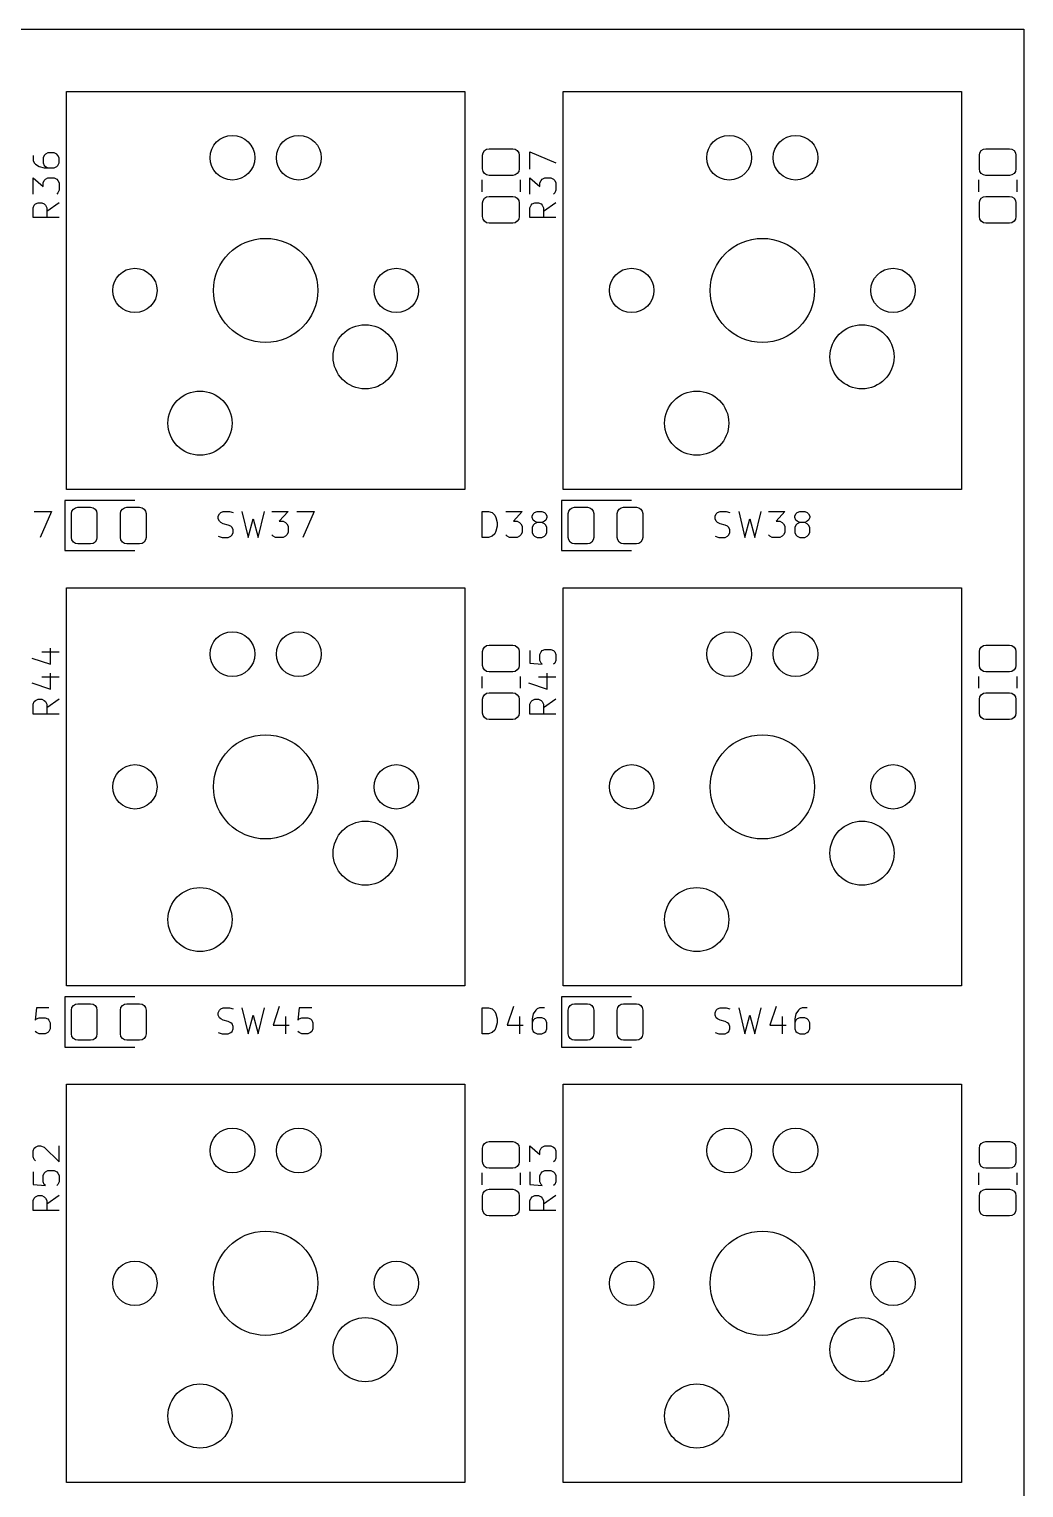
# Model space of a CAD drawing. Header units: millimetres. Extents: x 0 to 485, y -84 to 360.
# Drawn here: x 376 to 414, y 68.2 to 124 of the extents above; entities that cross this region are included whole.
import ezdxf

# ---------------------------------------------------------------- set-up
doc = ezdxf.new("R2010")
doc.units = ezdxf.units.MM
doc.layers.get('0').update_dxf_attribs({"lineweight": 25})
doc.layers.add('Import', color=16, linetype='Continuous', lineweight=25, true_color=0x800000)

msp = doc.modelspace()

# ---------------------------------------------------------------- linework, layer by layer
for p, q in [((337, 124), (414, 124)), ((414, 124), (414, 28))]:
    msp.add_line(p, q)
at = {"layer": 'Import', "flags": 128}
for points in [[(377.38, 121.62), (392.62, 121.62)], [(377.38, 106.38), (377.38, 121.62)], [(392.62, 121.62), (392.62, 106.38)], [(396.38, 121.62), (411.62, 121.62)], [(396.38, 106.38), (396.38, 121.62)], [(411.62, 121.62), (411.62, 106.38)], [(376.1048, 119.1667), (376.1048, 118.9762)], [(376.1048, 118.9762), (376.1524, 118.881)], [(376.5334, 119.1667), (376.4858, 119.0714)], [(376.4858, 119.0714), (376.4858, 118.881)], [(376.581, 119.2143), (376.5334, 119.1667)], [(376.6762, 119.2619), (376.581, 119.2143)], [(376.9143, 119.2619), (376.6762, 119.2619)], [(377.0096, 119.2143), (376.9143, 119.2619)], [(377.0572, 119.1667), (377.0096, 119.2143)], [(377.1048, 119.0714), (377.0572, 119.1667)], [(377.1048, 118.881), (377.1048, 119.0714)], [(394.45, 119.425), (394.5457, 119.406), (394.6268, 119.3518), (394.681, 119.2707), (394.7, 119.175), (394.7, 118.65), (394.681, 118.5543), (394.6268, 118.4732), (394.5457, 118.419), (394.45, 118.4), (393.55, 118.4), (393.4543, 118.419), (393.3732, 118.4732), (393.319, 118.5543), (393.3, 118.65), (393.3, 119.175), (393.319, 119.2707), (393.3732, 119.3518), (393.4543, 119.406), (393.55, 119.425), (394.45, 119.425)], [(395.1048, 118.6429), (395.1048, 119.3095)], [(395.1048, 119.3095), (396.1048, 118.881)], [(413.45, 119.425), (413.5457, 119.406), (413.6268, 119.3518), (413.681, 119.2707), (413.7, 119.175), (413.7, 118.65), (413.681, 118.5543), (413.6268, 118.4732), (413.5457, 118.419), (413.45, 118.4), (412.55, 118.4), (412.4543, 118.419), (412.3732, 118.4732), (412.319, 118.5543), (412.3, 118.65), (412.3, 119.175), (412.319, 119.2707), (412.3732, 119.3518), (412.4543, 119.406), (412.55, 119.425), (413.45, 119.425)], [(376.1524, 118.881), (376.2001, 118.8333)], [(376.2001, 118.8333), (376.3429, 118.7381)], [(376.3429, 118.7381), (376.5334, 118.6905)], [(376.4858, 118.881), (376.5334, 118.7857)], [(376.5334, 118.7857), (376.581, 118.7381)], [(376.5334, 118.6905), (376.9143, 118.6905)], [(376.581, 118.7381), (376.6762, 118.6905)], [(376.9143, 118.6905), (377.0096, 118.7381)], [(377.0096, 118.7381), (377.0572, 118.7857)], [(377.0572, 118.7857), (377.1048, 118.881)], [(376.1048, 117.6905), (376.1048, 118.3095)], [(376.1048, 118.3095), (376.4858, 117.9762)], [(376.4858, 118.1191), (376.5334, 118.2143)], [(376.4858, 117.9762), (376.4858, 118.1191)], [(376.5334, 118.2143), (376.581, 118.2619)], [(376.581, 118.2619), (376.6762, 118.3095)], [(376.6762, 118.3095), (376.9143, 118.3095)], [(376.9143, 118.3095), (377.0096, 118.2619)], [(377.0096, 118.2619), (377.0572, 118.2143)], [(377.0572, 118.2143), (377.1048, 118.1191)], [(377.1048, 117.8333), (377.0572, 117.7381)], [(377.1048, 118.1191), (377.1048, 117.8333)], [(393.265, 118.2271), (393.265, 117.7729)], [(394.735, 118.2271), (394.735, 117.7729)], [(395.1048, 117.6905), (395.1048, 118.3095)], [(395.1048, 118.3095), (395.4858, 117.9762)], [(395.4858, 118.1191), (395.5334, 118.2143)], [(395.4858, 117.9762), (395.4858, 118.1191)], [(395.5334, 118.2143), (395.581, 118.2619)], [(395.581, 118.2619), (395.6762, 118.3095)], [(395.6762, 118.3095), (395.9143, 118.3095)], [(395.9143, 118.3095), (396.0096, 118.2619)], [(396.0096, 118.2619), (396.0572, 118.2143)], [(396.0572, 118.2143), (396.1048, 118.1191)], [(396.1048, 117.8333), (396.0572, 117.7381)], [(396.1048, 118.1191), (396.1048, 117.8333)], [(412.265, 118.2271), (412.265, 117.7729)], [(413.735, 118.2271), (413.735, 117.7729)], [(376.1048, 117.1667), (376.1524, 117.2619)], [(376.1524, 117.2619), (376.2001, 117.3095)], [(376.2001, 117.3095), (376.2953, 117.3572)], [(376.2953, 117.3572), (376.4382, 117.3572)], [(376.4382, 117.3572), (376.5334, 117.3095)], [(376.5334, 117.3095), (376.581, 117.2619)], [(376.581, 117.2619), (376.6286, 117.1667)], [(377.1048, 117.3572), (376.6286, 117.0238)], [(377.0572, 117.7381), (377.0096, 117.6905)], [(394.45, 117.6), (394.5457, 117.581), (394.6268, 117.5268), (394.681, 117.4457), (394.7, 117.35), (394.7, 116.825), (394.681, 116.7293), (394.6268, 116.6482), (394.5457, 116.594), (394.45, 116.575), (393.55, 116.575), (393.4543, 116.594), (393.3732, 116.6482), (393.319, 116.7293), (393.3, 116.825), (393.3, 117.35), (393.319, 117.4457), (393.3732, 117.5268), (393.4543, 117.581), (393.55, 117.6), (394.45, 117.6)], [(395.1048, 117.1667), (395.1524, 117.2619)], [(395.1524, 117.2619), (395.2001, 117.3095)], [(395.2001, 117.3095), (395.2953, 117.3572)], [(395.2953, 117.3572), (395.4382, 117.3572)], [(395.4382, 117.3572), (395.5334, 117.3095)], [(395.5334, 117.3095), (395.581, 117.2619)], [(395.581, 117.2619), (395.6286, 117.1667)], [(396.1048, 117.3572), (395.6286, 117.0238)], [(396.0572, 117.7381), (396.0096, 117.6905)], [(413.45, 117.6), (413.5457, 117.581), (413.6268, 117.5268), (413.681, 117.4457), (413.7, 117.35), (413.7, 116.825), (413.681, 116.7293), (413.6268, 116.6482), (413.5457, 116.594), (413.45, 116.575), (412.55, 116.575), (412.4543, 116.594), (412.3732, 116.6482), (412.319, 116.7293), (412.3, 116.825), (412.3, 117.35), (412.319, 117.4457), (412.3732, 117.5268), (412.4543, 117.581), (412.55, 117.6), (413.45, 117.6)], [(376.1048, 116.7857), (376.1048, 117.1667)], [(377.1048, 116.7857), (376.1048, 116.7857)], [(376.6286, 117.1667), (376.6286, 116.7857)], [(395.1048, 116.7857), (395.1048, 117.1667)], [(396.1048, 116.7857), (395.1048, 116.7857)], [(395.6286, 117.1667), (395.6286, 116.7857)], [(392.62, 106.38), (377.38, 106.38)], [(411.62, 106.38), (396.38, 106.38)], [(376.1429, 105.5452), (376.8095, 105.5452)], [(376.8095, 105.5452), (376.381, 104.5452)], [(377.315, 105.96), (377.315, 104.04)], [(380, 105.96), (377.315, 105.96)], [(377.575, 105.4563), (377.5936, 105.5495), (377.6464, 105.6286), (377.7255, 105.6815), (377.8188, 105.7), (378.3062, 105.7), (378.3995, 105.6815), (378.4786, 105.6286), (378.5314, 105.5495), (378.55, 105.4563), (378.55, 104.5438), (378.5314, 104.4505), (378.4786, 104.3714), (378.3995, 104.3186), (378.3062, 104.3), (377.8188, 104.3), (377.7255, 104.3186), (377.6464, 104.3714), (377.5936, 104.4505), (377.575, 104.5438), (377.575, 105.4563)], [(379.45, 105.4563), (379.4686, 105.5495), (379.5214, 105.6286), (379.6005, 105.6815), (379.6938, 105.7), (380.1812, 105.7), (380.2745, 105.6815), (380.3536, 105.6286), (380.4064, 105.5495), (380.425, 105.4563), (380.425, 104.5438), (380.4064, 104.4505), (380.3536, 104.3714), (380.2745, 104.3186), (380.1812, 104.3), (379.6938, 104.3), (379.6005, 104.3186), (379.5214, 104.3714), (379.4686, 104.4505), (379.45, 104.5438), (379.45, 105.4563)], [(383.2857, 105.4976), (383.381, 105.5452)], [(383.381, 105.5452), (383.619, 105.5452)], [(383.619, 105.5452), (383.7619, 105.4976)], [(384.0952, 105.5452), (384.3333, 104.5452)], [(384.7143, 104.5452), (384.9524, 105.5452)], [(385.2381, 105.5452), (385.8571, 105.5452)], [(385.8571, 105.5452), (385.5238, 105.1642)], [(386.1905, 105.5452), (386.8571, 105.5452)], [(386.8571, 105.5452), (386.4286, 104.5452)], [(393.2857, 104.5452), (393.2857, 105.5452)], [(393.2857, 105.5452), (393.5238, 105.5452)], [(393.5238, 105.5452), (393.6667, 105.4976)], [(394.1905, 105.5452), (394.8095, 105.5452)], [(394.8095, 105.5452), (394.4762, 105.1642)], [(395.2857, 105.4976), (395.381, 105.5452)], [(395.381, 105.5452), (395.5714, 105.5452)], [(395.5714, 105.5452), (395.6667, 105.4976)], [(396.315, 105.96), (396.315, 104.04)], [(399, 105.96), (396.315, 105.96)], [(396.575, 105.4563), (396.5936, 105.5495), (396.6464, 105.6286), (396.7255, 105.6815), (396.8188, 105.7), (397.3062, 105.7), (397.3995, 105.6815), (397.4786, 105.6286), (397.5314, 105.5495), (397.55, 105.4563), (397.55, 104.5438), (397.5314, 104.4505), (397.4786, 104.3714), (397.3995, 104.3186), (397.3062, 104.3), (396.8188, 104.3), (396.7255, 104.3186), (396.6464, 104.3714), (396.5936, 104.4505), (396.575, 104.5438), (396.575, 105.4563)], [(398.45, 105.4563), (398.4686, 105.5495), (398.5214, 105.6286), (398.6005, 105.6815), (398.6938, 105.7), (399.1812, 105.7), (399.2745, 105.6815), (399.3536, 105.6286), (399.4064, 105.5495), (399.425, 105.4563), (399.425, 104.5438), (399.4064, 104.4505), (399.3536, 104.3714), (399.2745, 104.3186), (399.1812, 104.3), (398.6938, 104.3), (398.6005, 104.3186), (398.5214, 104.3714), (398.4686, 104.4505), (398.45, 104.5438), (398.45, 105.4563)], [(402.2857, 105.4976), (402.381, 105.5452)], [(402.381, 105.5452), (402.619, 105.5452)], [(402.619, 105.5452), (402.7619, 105.4976)], [(403.0952, 105.5452), (403.3333, 104.5452)], [(403.7143, 104.5452), (403.9524, 105.5452)], [(404.2381, 105.5452), (404.8571, 105.5452)], [(404.8571, 105.5452), (404.5238, 105.1642)], [(405.3333, 105.4976), (405.4286, 105.5452)], [(405.4286, 105.5452), (405.619, 105.5452)], [(405.619, 105.5452), (405.7143, 105.4976)], [(383.1905, 105.3547), (383.2381, 105.45)], [(383.1905, 105.2595), (383.1905, 105.3547)], [(383.2381, 105.1642), (383.1905, 105.2595)], [(383.2381, 105.45), (383.2857, 105.4976)], [(383.2857, 105.1166), (383.2381, 105.1642)], [(383.381, 105.069), (383.2857, 105.1166)], [(383.5714, 105.0214), (383.381, 105.069)], [(383.6667, 104.9738), (383.5714, 105.0214)], [(383.7143, 104.9261), (383.6667, 104.9738)], [(384.3333, 104.5452), (384.5238, 105.2595)], [(384.5238, 105.2595), (384.7143, 104.5452)], [(385.5238, 105.1642), (385.6667, 105.1642)], [(385.6667, 105.1642), (385.7619, 105.1166)], [(385.7619, 105.1166), (385.8095, 105.069)], [(385.8095, 105.069), (385.8571, 104.9738)], [(385.8571, 104.9738), (385.8571, 104.7357)], [(393.6667, 105.4976), (393.7619, 105.4023)], [(393.7619, 105.4023), (393.8095, 105.3071)], [(393.8095, 105.3071), (393.8571, 105.1166)], [(393.8571, 104.9738), (393.8095, 104.7833)], [(393.8571, 105.1166), (393.8571, 104.9738)], [(394.4762, 105.1642), (394.619, 105.1642)], [(394.619, 105.1642), (394.7143, 105.1166)], [(394.7143, 105.1166), (394.7619, 105.069)], [(394.7619, 105.069), (394.8095, 104.9738)], [(394.8095, 104.9738), (394.8095, 104.7357)], [(395.1905, 105.3547), (395.2381, 105.45)], [(395.1905, 105.3071), (395.1905, 105.3547)], [(395.2381, 105.2119), (395.1905, 105.3071)], [(395.2381, 105.0214), (395.1905, 104.9261)], [(395.2381, 105.45), (395.2857, 105.4976)], [(395.2857, 105.1642), (395.2381, 105.2119)], [(395.2857, 105.069), (395.2381, 105.0214)], [(395.381, 105.1166), (395.2857, 105.1642)], [(395.381, 105.1166), (395.2857, 105.069)], [(395.5714, 105.1166), (395.381, 105.1166)], [(395.6667, 105.1642), (395.5714, 105.1166)], [(395.6667, 105.069), (395.5714, 105.1166)], [(395.6667, 105.4976), (395.7143, 105.45)], [(395.7143, 105.2119), (395.6667, 105.1642)], [(395.7143, 105.0214), (395.6667, 105.069)], [(395.7143, 105.45), (395.7619, 105.3547)], [(395.7619, 105.3071), (395.7143, 105.2119)], [(395.7619, 104.9261), (395.7143, 105.0214)], [(395.7619, 105.3547), (395.7619, 105.3071)], [(402.1905, 105.3547), (402.2381, 105.45)], [(402.1905, 105.2595), (402.1905, 105.3547)], [(402.2381, 105.1642), (402.1905, 105.2595)], [(402.2381, 105.45), (402.2857, 105.4976)], [(402.2857, 105.1166), (402.2381, 105.1642)], [(402.381, 105.069), (402.2857, 105.1166)], [(402.5714, 105.0214), (402.381, 105.069)], [(402.6667, 104.9738), (402.5714, 105.0214)], [(402.7143, 104.9261), (402.6667, 104.9738)], [(403.3333, 104.5452), (403.5238, 105.2595)], [(403.5238, 105.2595), (403.7143, 104.5452)], [(404.5238, 105.1642), (404.6667, 105.1642)], [(404.6667, 105.1642), (404.7619, 105.1166)], [(404.7619, 105.1166), (404.8095, 105.069)], [(404.8095, 105.069), (404.8571, 104.9738)], [(404.8571, 104.9738), (404.8571, 104.7357)], [(405.2381, 105.3547), (405.2857, 105.45)], [(405.2381, 105.3071), (405.2381, 105.3547)], [(405.2857, 105.2119), (405.2381, 105.3071)], [(405.2857, 105.0214), (405.2381, 104.9261)], [(405.2857, 105.45), (405.3333, 105.4976)], [(405.3333, 105.1642), (405.2857, 105.2119)], [(405.3333, 105.069), (405.2857, 105.0214)], [(405.4286, 105.1166), (405.3333, 105.1642)], [(405.4286, 105.1166), (405.3333, 105.069)], [(405.619, 105.1166), (405.4286, 105.1166)], [(405.7143, 105.1642), (405.619, 105.1166)], [(405.7143, 105.069), (405.619, 105.1166)], [(405.7143, 105.4976), (405.7619, 105.45)], [(405.7619, 105.2119), (405.7143, 105.1642)], [(405.7619, 105.0214), (405.7143, 105.069)], [(405.7619, 105.45), (405.8095, 105.3547)], [(405.8095, 105.3071), (405.7619, 105.2119)], [(405.8095, 104.9261), (405.7619, 105.0214)], [(405.8095, 105.3547), (405.8095, 105.3071)], [(383.1905, 104.5928), (383.3333, 104.5452)], [(383.3333, 104.5452), (383.5714, 104.5452)], [(383.5714, 104.5452), (383.6667, 104.5928)], [(383.6667, 104.5928), (383.7143, 104.6404)], [(383.7619, 104.8309), (383.7143, 104.9261)], [(383.7143, 104.6404), (383.7619, 104.7357)], [(383.7619, 104.7357), (383.7619, 104.8309)], [(385.2857, 104.5928), (385.2381, 104.6404)], [(385.381, 104.5452), (385.2857, 104.5928)], [(385.6667, 104.5452), (385.381, 104.5452)], [(385.7619, 104.5928), (385.6667, 104.5452)], [(385.8095, 104.6404), (385.7619, 104.5928)], [(385.8571, 104.7357), (385.8095, 104.6404)], [(393.5238, 104.5452), (393.2857, 104.5452)], [(393.6667, 104.5928), (393.5238, 104.5452)], [(393.7619, 104.688), (393.6667, 104.5928)], [(393.8095, 104.7833), (393.7619, 104.688)], [(394.2381, 104.5928), (394.1905, 104.6404)], [(394.3333, 104.5452), (394.2381, 104.5928)], [(394.619, 104.5452), (394.3333, 104.5452)], [(394.7143, 104.5928), (394.619, 104.5452)], [(394.7619, 104.6404), (394.7143, 104.5928)], [(394.8095, 104.7357), (394.7619, 104.6404)], [(395.1905, 104.9261), (395.1905, 104.7357)], [(395.1905, 104.7357), (395.2381, 104.6404)], [(395.2381, 104.6404), (395.2857, 104.5928)], [(395.2857, 104.5928), (395.381, 104.5452)], [(395.381, 104.5452), (395.5714, 104.5452)], [(395.5714, 104.5452), (395.6667, 104.5928)], [(395.6667, 104.5928), (395.7143, 104.6404)], [(395.7143, 104.6404), (395.7619, 104.7357)], [(395.7619, 104.7357), (395.7619, 104.9261)], [(402.1905, 104.5928), (402.3333, 104.5452)], [(402.3333, 104.5452), (402.5714, 104.5452)], [(402.5714, 104.5452), (402.6667, 104.5928)], [(402.6667, 104.5928), (402.7143, 104.6404)], [(402.7619, 104.8309), (402.7143, 104.9261)], [(402.7143, 104.6404), (402.7619, 104.7357)], [(402.7619, 104.7357), (402.7619, 104.8309)], [(404.2857, 104.5928), (404.2381, 104.6404)], [(404.381, 104.5452), (404.2857, 104.5928)], [(404.6667, 104.5452), (404.381, 104.5452)], [(404.7619, 104.5928), (404.6667, 104.5452)], [(404.8095, 104.6404), (404.7619, 104.5928)], [(404.8571, 104.7357), (404.8095, 104.6404)], [(405.2381, 104.9261), (405.2381, 104.7357)], [(405.2381, 104.7357), (405.2857, 104.6404)], [(405.2857, 104.6404), (405.3333, 104.5928)], [(405.3333, 104.5928), (405.4286, 104.5452)], [(405.4286, 104.5452), (405.619, 104.5452)], [(405.619, 104.5452), (405.7143, 104.5928)], [(405.7143, 104.5928), (405.7619, 104.6404)], [(405.7619, 104.6404), (405.8095, 104.7357)], [(405.8095, 104.7357), (405.8095, 104.9261)], [(377.315, 104.04), (380, 104.04)], [(396.315, 104.04), (399, 104.04)], [(377.38, 102.62), (392.62, 102.62)], [(377.38, 87.38), (377.38, 102.62)], [(392.62, 102.62), (392.62, 87.38)], [(396.38, 102.62), (411.62, 102.62)], [(396.38, 87.38), (396.38, 102.62)], [(411.62, 102.62), (411.62, 87.38)], [(376.4382, 100.1667), (377.1048, 100.1667)], [(376.7715, 99.6905), (376.7715, 100.3095)], [(394.45, 100.425), (394.5457, 100.406), (394.6268, 100.3518), (394.681, 100.2707), (394.7, 100.175), (394.7, 99.65), (394.681, 99.5543), (394.6268, 99.4732), (394.5457, 99.419), (394.45, 99.4), (393.55, 99.4), (393.4543, 99.419), (393.3732, 99.4732), (393.319, 99.5543), (393.3, 99.65), (393.3, 100.175), (393.319, 100.2707), (393.3732, 100.3518), (393.4543, 100.406), (393.55, 100.425), (394.45, 100.425)], [(395.1048, 100.2143), (395.1048, 99.7381)], [(395.4858, 100.0714), (395.5334, 100.1667)], [(395.4858, 99.8333), (395.4858, 100.0714)], [(395.5334, 100.1667), (395.581, 100.2143)], [(395.581, 100.2143), (395.6762, 100.2619)], [(395.6762, 100.2619), (395.9143, 100.2619)], [(395.9143, 100.2619), (396.0096, 100.2143)], [(396.0096, 100.2143), (396.0572, 100.1667)], [(396.0572, 100.1667), (396.1048, 100.0714)], [(396.1048, 100.0714), (396.1048, 99.8333)], [(413.45, 100.425), (413.5457, 100.406), (413.6268, 100.3518), (413.681, 100.2707), (413.7, 100.175), (413.7, 99.65), (413.681, 99.5543), (413.6268, 99.4732), (413.5457, 99.419), (413.45, 99.4), (412.55, 99.4), (412.4543, 99.419), (412.3732, 99.4732), (412.319, 99.5543), (412.3, 99.65), (412.3, 100.175), (412.319, 100.2707), (412.3732, 100.3518), (412.4543, 100.406), (412.55, 100.425), (413.45, 100.425)], [(376.0572, 99.9286), (376.7715, 99.6905)], [(395.1048, 99.7381), (395.581, 99.6905)], [(395.5334, 99.7381), (395.4858, 99.8333)], [(395.581, 99.6905), (395.5334, 99.7381)], [(396.0572, 99.7381), (396.0096, 99.6905)], [(396.1048, 99.8333), (396.0572, 99.7381)], [(376.0572, 98.9762), (376.7715, 98.7381)], [(376.4382, 99.2143), (377.1048, 99.2143)], [(376.7715, 98.7381), (376.7715, 99.3572)], [(393.265, 99.2271), (393.265, 98.7729)], [(394.735, 99.2271), (394.735, 98.7729)], [(395.0572, 98.9762), (395.7715, 98.7381)], [(395.4382, 99.2143), (396.1048, 99.2143)], [(395.7715, 98.7381), (395.7715, 99.3572)], [(412.265, 99.2271), (412.265, 98.7729)], [(413.735, 99.2271), (413.735, 98.7729)], [(376.1048, 98.1667), (376.1524, 98.2619)], [(376.1524, 98.2619), (376.2001, 98.3095)], [(376.2001, 98.3095), (376.2953, 98.3572)], [(376.2953, 98.3572), (376.4382, 98.3572)], [(376.4382, 98.3572), (376.5334, 98.3095)], [(376.5334, 98.3095), (376.581, 98.2619)], [(376.581, 98.2619), (376.6286, 98.1667)], [(377.1048, 98.3572), (376.6286, 98.0238)], [(394.45, 98.6), (394.5457, 98.581), (394.6268, 98.5268), (394.681, 98.4457), (394.7, 98.35), (394.7, 97.825), (394.681, 97.7293), (394.6268, 97.6482), (394.5457, 97.594), (394.45, 97.575), (393.55, 97.575), (393.4543, 97.594), (393.3732, 97.6482), (393.319, 97.7293), (393.3, 97.825), (393.3, 98.35), (393.319, 98.4457), (393.3732, 98.5268), (393.4543, 98.581), (393.55, 98.6), (394.45, 98.6)], [(395.1048, 98.1667), (395.1524, 98.2619)], [(395.1524, 98.2619), (395.2001, 98.3095)], [(395.2001, 98.3095), (395.2953, 98.3572)], [(395.2953, 98.3572), (395.4382, 98.3572)], [(395.4382, 98.3572), (395.5334, 98.3095)], [(395.5334, 98.3095), (395.581, 98.2619)], [(395.581, 98.2619), (395.6286, 98.1667)], [(396.1048, 98.3572), (395.6286, 98.0238)], [(413.45, 98.6), (413.5457, 98.581), (413.6268, 98.5268), (413.681, 98.4457), (413.7, 98.35), (413.7, 97.825), (413.681, 97.7293), (413.6268, 97.6482), (413.5457, 97.594), (413.45, 97.575), (412.55, 97.575), (412.4543, 97.594), (412.3732, 97.6482), (412.319, 97.7293), (412.3, 97.825), (412.3, 98.35), (412.319, 98.4457), (412.3732, 98.5268), (412.4543, 98.581), (412.55, 98.6), (413.45, 98.6)], [(376.1048, 97.7857), (376.1048, 98.1667)], [(377.1048, 97.7857), (376.1048, 97.7857)], [(376.6286, 98.1667), (376.6286, 97.7857)], [(395.1048, 97.7857), (395.1048, 98.1667)], [(396.1048, 97.7857), (395.1048, 97.7857)], [(395.6286, 98.1667), (395.6286, 97.7857)], [(392.62, 87.38), (377.38, 87.38)], [(411.62, 87.38), (396.38, 87.38)], [(376.2381, 86.5452), (376.1905, 86.069)], [(376.7143, 86.5452), (376.2381, 86.5452)], [(377.315, 86.96), (377.315, 85.04)], [(380, 86.96), (377.315, 86.96)], [(377.575, 86.4563), (377.5936, 86.5495), (377.6464, 86.6286), (377.7255, 86.6815), (377.8188, 86.7), (378.3062, 86.7), (378.3995, 86.6815), (378.4786, 86.6286), (378.5314, 86.5495), (378.55, 86.4563), (378.55, 85.5438), (378.5314, 85.4505), (378.4786, 85.3714), (378.3995, 85.3186), (378.3062, 85.3), (377.8188, 85.3), (377.7255, 85.3186), (377.6464, 85.3714), (377.5936, 85.4505), (377.575, 85.5438), (377.575, 86.4563)], [(379.45, 86.4563), (379.4686, 86.5495), (379.5214, 86.6286), (379.6005, 86.6815), (379.6938, 86.7), (380.1812, 86.7), (380.2745, 86.6815), (380.3536, 86.6286), (380.4064, 86.5495), (380.425, 86.4563), (380.425, 85.5438), (380.4064, 85.4505), (380.3536, 85.3714), (380.2745, 85.3186), (380.1812, 85.3), (379.6938, 85.3), (379.6005, 85.3186), (379.5214, 85.3714), (379.4686, 85.4505), (379.45, 85.5438), (379.45, 86.4563)], [(383.2857, 86.4976), (383.381, 86.5452)], [(383.381, 86.5452), (383.619, 86.5452)], [(383.619, 86.5452), (383.7619, 86.4976)], [(384.0952, 86.5452), (384.3333, 85.5452)], [(384.7143, 85.5452), (384.9524, 86.5452)], [(385.5238, 86.5928), (385.2857, 85.8785)], [(386.2857, 86.5452), (386.2381, 86.069)], [(386.7619, 86.5452), (386.2857, 86.5452)], [(393.2857, 85.5452), (393.2857, 86.5452)], [(393.2857, 86.5452), (393.5238, 86.5452)], [(393.5238, 86.5452), (393.6667, 86.4976)], [(394.4762, 86.5928), (394.2381, 85.8785)], [(395.4762, 86.5452), (395.381, 86.4976)], [(395.6667, 86.5452), (395.4762, 86.5452)], [(396.315, 86.96), (396.315, 85.04)], [(399, 86.96), (396.315, 86.96)], [(396.575, 86.4563), (396.5936, 86.5495), (396.6464, 86.6286), (396.7255, 86.6815), (396.8188, 86.7), (397.3062, 86.7), (397.3995, 86.6815), (397.4786, 86.6286), (397.5314, 86.5495), (397.55, 86.4563), (397.55, 85.5438), (397.5314, 85.4505), (397.4786, 85.3714), (397.3995, 85.3186), (397.3062, 85.3), (396.8188, 85.3), (396.7255, 85.3186), (396.6464, 85.3714), (396.5936, 85.4505), (396.575, 85.5438), (396.575, 86.4563)], [(398.45, 86.4563), (398.4686, 86.5495), (398.5214, 86.6286), (398.6005, 86.6815), (398.6938, 86.7), (399.1812, 86.7), (399.2745, 86.6815), (399.3536, 86.6286), (399.4064, 86.5495), (399.425, 86.4563), (399.425, 85.5438), (399.4064, 85.4505), (399.3536, 85.3714), (399.2745, 85.3186), (399.1812, 85.3), (398.6938, 85.3), (398.6005, 85.3186), (398.5214, 85.3714), (398.4686, 85.4505), (398.45, 85.5438), (398.45, 86.4563)], [(402.2857, 86.4976), (402.381, 86.5452)], [(402.381, 86.5452), (402.619, 86.5452)], [(402.619, 86.5452), (402.7619, 86.4976)], [(403.0952, 86.5452), (403.3333, 85.5452)], [(403.7143, 85.5452), (403.9524, 86.5452)], [(404.5238, 86.5928), (404.2857, 85.8785)], [(405.5238, 86.5452), (405.4286, 86.4976)], [(405.7143, 86.5452), (405.5238, 86.5452)], [(376.1905, 86.069), (376.2381, 86.1166)], [(376.2381, 86.1166), (376.3333, 86.1642)], [(376.3333, 86.1642), (376.5714, 86.1642)], [(376.5714, 86.1642), (376.6667, 86.1166)], [(376.6667, 86.1166), (376.7143, 86.069)], [(376.7143, 86.069), (376.7619, 85.9738)], [(383.1905, 86.3547), (383.2381, 86.45)], [(383.1905, 86.2595), (383.1905, 86.3547)], [(383.2381, 86.1642), (383.1905, 86.2595)], [(383.2381, 86.45), (383.2857, 86.4976)], [(383.2857, 86.1166), (383.2381, 86.1642)], [(383.381, 86.069), (383.2857, 86.1166)], [(383.5714, 86.0214), (383.381, 86.069)], [(383.6667, 85.9738), (383.5714, 86.0214)], [(384.3333, 85.5452), (384.5238, 86.2595)], [(384.5238, 86.2595), (384.7143, 85.5452)], [(385.7619, 86.2119), (385.7619, 85.5452)], [(386.2381, 86.069), (386.2857, 86.1166)], [(386.2857, 86.1166), (386.381, 86.1642)], [(386.381, 86.1642), (386.619, 86.1642)], [(386.619, 86.1642), (386.7143, 86.1166)], [(386.7143, 86.1166), (386.7619, 86.069)], [(386.7619, 86.069), (386.8095, 85.9738)], [(393.6667, 86.4976), (393.7619, 86.4023)], [(393.7619, 86.4023), (393.8095, 86.3071)], [(393.8095, 86.3071), (393.8571, 86.1166)], [(393.8571, 86.1166), (393.8571, 85.9738)], [(394.7143, 86.2119), (394.7143, 85.5452)], [(395.2381, 86.3071), (395.1905, 86.1166)], [(395.1905, 86.1166), (395.1905, 85.7357)], [(395.2381, 86.069), (395.1905, 85.9738)], [(395.3333, 86.45), (395.2381, 86.3071)], [(395.2857, 86.1166), (395.2381, 86.069)], [(395.381, 86.1642), (395.2857, 86.1166)], [(395.381, 86.4976), (395.3333, 86.45)], [(395.5714, 86.1642), (395.381, 86.1642)], [(395.6667, 86.1166), (395.5714, 86.1642)], [(395.7143, 86.069), (395.6667, 86.1166)], [(395.7619, 85.9738), (395.7143, 86.069)], [(402.1905, 86.3547), (402.2381, 86.45)], [(402.1905, 86.2595), (402.1905, 86.3547)], [(402.2381, 86.1642), (402.1905, 86.2595)], [(402.2381, 86.45), (402.2857, 86.4976)], [(402.2857, 86.1166), (402.2381, 86.1642)], [(402.381, 86.069), (402.2857, 86.1166)], [(402.5714, 86.0214), (402.381, 86.069)], [(402.6667, 85.9738), (402.5714, 86.0214)], [(403.3333, 85.5452), (403.5238, 86.2595)], [(403.5238, 86.2595), (403.7143, 85.5452)], [(404.7619, 86.2119), (404.7619, 85.5452)], [(405.2857, 86.3071), (405.2381, 86.1166)], [(405.2381, 86.1166), (405.2381, 85.7357)], [(405.2857, 86.069), (405.2381, 85.9738)], [(405.381, 86.45), (405.2857, 86.3071)], [(405.3333, 86.1166), (405.2857, 86.069)], [(405.4286, 86.1642), (405.3333, 86.1166)], [(405.4286, 86.4976), (405.381, 86.45)], [(405.619, 86.1642), (405.4286, 86.1642)], [(405.7143, 86.1166), (405.619, 86.1642)], [(405.7619, 86.069), (405.7143, 86.1166)], [(405.8095, 85.9738), (405.7619, 86.069)], [(376.2381, 85.5928), (376.1905, 85.6404)], [(376.3333, 85.5452), (376.2381, 85.5928)], [(376.5714, 85.5452), (376.3333, 85.5452)], [(376.6667, 85.5928), (376.5714, 85.5452)], [(376.7143, 85.6404), (376.6667, 85.5928)], [(376.7619, 85.7357), (376.7143, 85.6404)], [(376.7619, 85.9738), (376.7619, 85.7357)], [(383.1905, 85.5928), (383.3333, 85.5452)], [(383.3333, 85.5452), (383.5714, 85.5452)], [(383.5714, 85.5452), (383.6667, 85.5928)], [(383.7143, 85.9261), (383.6667, 85.9738)], [(383.6667, 85.5928), (383.7143, 85.6404)], [(383.7619, 85.8309), (383.7143, 85.9261)], [(383.7143, 85.6404), (383.7619, 85.7357)], [(383.7619, 85.7357), (383.7619, 85.8309)], [(385.2857, 85.8785), (385.9048, 85.8785)], [(386.2857, 85.5928), (386.2381, 85.6404)], [(386.381, 85.5452), (386.2857, 85.5928)], [(386.619, 85.5452), (386.381, 85.5452)], [(386.7143, 85.5928), (386.619, 85.5452)], [(386.7619, 85.6404), (386.7143, 85.5928)], [(386.8095, 85.7357), (386.7619, 85.6404)], [(386.8095, 85.9738), (386.8095, 85.7357)], [(393.5238, 85.5452), (393.2857, 85.5452)], [(393.6667, 85.5928), (393.5238, 85.5452)], [(393.7619, 85.688), (393.6667, 85.5928)], [(393.8095, 85.7833), (393.7619, 85.688)], [(393.8571, 85.9738), (393.8095, 85.7833)], [(394.2381, 85.8785), (394.8571, 85.8785)], [(395.1905, 85.7357), (395.2381, 85.6404)], [(395.2381, 85.6404), (395.2857, 85.5928)], [(395.2857, 85.5928), (395.381, 85.5452)], [(395.381, 85.5452), (395.5714, 85.5452)], [(395.5714, 85.5452), (395.6667, 85.5928)], [(395.6667, 85.5928), (395.7143, 85.6404)], [(395.7143, 85.6404), (395.7619, 85.7357)], [(395.7619, 85.7357), (395.7619, 85.9738)], [(402.1905, 85.5928), (402.3333, 85.5452)], [(402.3333, 85.5452), (402.5714, 85.5452)], [(402.5714, 85.5452), (402.6667, 85.5928)], [(402.7143, 85.9261), (402.6667, 85.9738)], [(402.6667, 85.5928), (402.7143, 85.6404)], [(402.7619, 85.8309), (402.7143, 85.9261)], [(402.7143, 85.6404), (402.7619, 85.7357)], [(402.7619, 85.7357), (402.7619, 85.8309)], [(404.2857, 85.8785), (404.9048, 85.8785)], [(405.2381, 85.7357), (405.2857, 85.6404)], [(405.2857, 85.6404), (405.3333, 85.5928)], [(405.3333, 85.5928), (405.4286, 85.5452)], [(405.4286, 85.5452), (405.619, 85.5452)], [(405.619, 85.5452), (405.7143, 85.5928)], [(405.7143, 85.5928), (405.7619, 85.6404)], [(405.7619, 85.6404), (405.8095, 85.7357)], [(405.8095, 85.7357), (405.8095, 85.9738)], [(377.315, 85.04), (380, 85.04)], [(396.315, 85.04), (399, 85.04)], [(377.38, 83.62), (392.62, 83.62)], [(377.38, 68.38), (377.38, 83.62)], [(392.62, 83.62), (392.62, 68.38)], [(396.38, 83.62), (411.62, 83.62)], [(396.38, 68.38), (396.38, 83.62)], [(411.62, 83.62), (411.62, 68.38)], [(376.1048, 81.0714), (376.1524, 81.1667)], [(376.1048, 80.8333), (376.1048, 81.0714)], [(376.1524, 81.1667), (376.2001, 81.2143)], [(376.2001, 81.2143), (376.2953, 81.2619)], [(376.2953, 81.2619), (376.3905, 81.2619)], [(376.3905, 81.2619), (376.5334, 81.2143)], [(376.5334, 81.2143), (377.1048, 80.6429)], [(377.1048, 80.6429), (377.1048, 81.2619)], [(394.45, 81.425), (394.5457, 81.406), (394.6268, 81.3518), (394.681, 81.2707), (394.7, 81.175), (394.7, 80.65), (394.681, 80.5543), (394.6268, 80.4732), (394.5457, 80.419), (394.45, 80.4), (393.55, 80.4), (393.4543, 80.419), (393.3732, 80.4732), (393.319, 80.5543), (393.3, 80.65), (393.3, 81.175), (393.319, 81.2707), (393.3732, 81.3518), (393.4543, 81.406), (393.55, 81.425), (394.45, 81.425)], [(395.1048, 80.6429), (395.1048, 81.2619)], [(395.1048, 81.2619), (395.4858, 80.9286)], [(395.4858, 81.0714), (395.5334, 81.1667)], [(395.4858, 80.9286), (395.4858, 81.0714)], [(395.5334, 81.1667), (395.581, 81.2143)], [(395.581, 81.2143), (395.6762, 81.2619)], [(395.6762, 81.2619), (395.9143, 81.2619)], [(395.9143, 81.2619), (396.0096, 81.2143)], [(396.0096, 81.2143), (396.0572, 81.1667)], [(396.0572, 81.1667), (396.1048, 81.0714)], [(396.1048, 81.0714), (396.1048, 80.7857)], [(413.45, 81.425), (413.5457, 81.406), (413.6268, 81.3518), (413.681, 81.2707), (413.7, 81.175), (413.7, 80.65), (413.681, 80.5543), (413.6268, 80.4732), (413.5457, 80.419), (413.45, 80.4), (412.55, 80.4), (412.4543, 80.419), (412.3732, 80.4732), (412.319, 80.5543), (412.3, 80.65), (412.3, 81.175), (412.319, 81.2707), (412.3732, 81.3518), (412.4543, 81.406), (412.55, 81.425), (413.45, 81.425)], [(376.1524, 80.7381), (376.1048, 80.8333)], [(376.2001, 80.6905), (376.1524, 80.7381)], [(396.0572, 80.6905), (396.0096, 80.6429)], [(396.1048, 80.7857), (396.0572, 80.6905)], [(376.1048, 80.2619), (376.1048, 79.7857)], [(376.4858, 80.1191), (376.5334, 80.2143)], [(376.4858, 79.881), (376.4858, 80.1191)], [(376.5334, 79.7857), (376.4858, 79.881)], [(376.5334, 80.2143), (376.581, 80.2619)], [(376.581, 80.2619), (376.6762, 80.3095)], [(376.6762, 80.3095), (376.9143, 80.3095)], [(376.9143, 80.3095), (377.0096, 80.2619)], [(377.0096, 80.2619), (377.0572, 80.2143)], [(377.0572, 80.2143), (377.1048, 80.1191)], [(377.1048, 79.881), (377.0572, 79.7857)], [(377.1048, 80.1191), (377.1048, 79.881)], [(393.265, 80.2271), (393.265, 79.7729)], [(394.735, 80.2271), (394.735, 79.7729)], [(395.1048, 80.2619), (395.1048, 79.7857)], [(395.4858, 80.1191), (395.5334, 80.2143)], [(395.4858, 79.881), (395.4858, 80.1191)], [(395.5334, 79.7857), (395.4858, 79.881)], [(395.5334, 80.2143), (395.581, 80.2619)], [(395.581, 80.2619), (395.6762, 80.3095)], [(395.6762, 80.3095), (395.9143, 80.3095)], [(395.9143, 80.3095), (396.0096, 80.2619)], [(396.0096, 80.2619), (396.0572, 80.2143)], [(396.0572, 80.2143), (396.1048, 80.1191)], [(396.1048, 79.881), (396.0572, 79.7857)], [(396.1048, 80.1191), (396.1048, 79.881)], [(412.265, 80.2271), (412.265, 79.7729)], [(413.735, 80.2271), (413.735, 79.7729)], [(376.1048, 79.7857), (376.581, 79.7381)], [(376.1524, 79.2619), (376.2001, 79.3095)], [(376.2001, 79.3095), (376.2953, 79.3572)], [(376.2953, 79.3572), (376.4382, 79.3572)], [(376.4382, 79.3572), (376.5334, 79.3095)], [(376.581, 79.7381), (376.5334, 79.7857)], [(376.5334, 79.3095), (376.581, 79.2619)], [(377.1048, 79.3572), (376.6286, 79.0238)], [(377.0572, 79.7857), (377.0096, 79.7381)], [(394.45, 79.6), (394.5457, 79.581), (394.6268, 79.5268), (394.681, 79.4457), (394.7, 79.35), (394.7, 78.825), (394.681, 78.7293), (394.6268, 78.6482), (394.5457, 78.594), (394.45, 78.575), (393.55, 78.575), (393.4543, 78.594), (393.3732, 78.6482), (393.319, 78.7293), (393.3, 78.825), (393.3, 79.35), (393.319, 79.4457), (393.3732, 79.5268), (393.4543, 79.581), (393.55, 79.6), (394.45, 79.6)], [(395.1048, 79.7857), (395.581, 79.7381)], [(395.1524, 79.2619), (395.2001, 79.3095)], [(395.2001, 79.3095), (395.2953, 79.3572)], [(395.2953, 79.3572), (395.4382, 79.3572)], [(395.4382, 79.3572), (395.5334, 79.3095)], [(395.581, 79.7381), (395.5334, 79.7857)], [(395.5334, 79.3095), (395.581, 79.2619)], [(396.1048, 79.3572), (395.6286, 79.0238)], [(396.0572, 79.7857), (396.0096, 79.7381)], [(413.45, 79.6), (413.5457, 79.581), (413.6268, 79.5268), (413.681, 79.4457), (413.7, 79.35), (413.7, 78.825), (413.681, 78.7293), (413.6268, 78.6482), (413.5457, 78.594), (413.45, 78.575), (412.55, 78.575), (412.4543, 78.594), (412.3732, 78.6482), (412.319, 78.7293), (412.3, 78.825), (412.3, 79.35), (412.319, 79.4457), (412.3732, 79.5268), (412.4543, 79.581), (412.55, 79.6), (413.45, 79.6)], [(376.1048, 79.1667), (376.1524, 79.2619)], [(376.1048, 78.7857), (376.1048, 79.1667)], [(377.1048, 78.7857), (376.1048, 78.7857)], [(376.581, 79.2619), (376.6286, 79.1667)], [(376.6286, 79.1667), (376.6286, 78.7857)], [(395.1048, 79.1667), (395.1524, 79.2619)], [(395.1048, 78.7857), (395.1048, 79.1667)], [(396.1048, 78.7857), (395.1048, 78.7857)], [(395.581, 79.2619), (395.6286, 79.1667)], [(395.6286, 79.1667), (395.6286, 78.7857)], [(392.62, 68.38), (377.38, 68.38)], [(411.62, 68.38), (396.38, 68.38)]]:
    msp.add_lwpolyline(points, dxfattribs=at)
at = {"layer": 'Import'}
for centre, radius in [((383.73, 119.08), 0.856), ((386.27, 119.08), 0.856), ((402.73, 119.08), 0.856), ((405.27, 119.08), 0.856), ((385, 114), 1.9939), ((404, 114), 1.9939), ((380, 114), 0.85), ((390, 114), 0.85), ((399, 114), 0.85), ((409, 114), 0.85), ((388.81, 111.46), 1.227), ((407.81, 111.46), 1.227), ((382.49, 108.92), 1.227), ((401.49, 108.92), 1.227), ((383.73, 100.08), 0.856), ((386.27, 100.08), 0.856), ((402.73, 100.08), 0.856), ((405.27, 100.08), 0.856), ((385, 95), 1.9939), ((404, 95), 1.9939), ((380, 95), 0.85), ((390, 95), 0.85), ((399, 95), 0.85), ((409, 95), 0.85), ((388.81, 92.46), 1.227), ((407.81, 92.46), 1.227), ((382.49, 89.92), 1.227), ((401.49, 89.92), 1.227), ((383.73, 81.08), 0.856), ((386.27, 81.08), 0.856), ((402.73, 81.08), 0.856), ((405.27, 81.08), 0.856), ((385, 76), 1.9939), ((404, 76), 1.9939), ((380, 76), 0.85), ((390, 76), 0.85), ((399, 76), 0.85), ((409, 76), 0.85), ((388.81, 73.46), 1.227), ((407.81, 73.46), 1.227), ((382.49, 70.92), 1.227), ((401.49, 70.92), 1.227)]:
    msp.add_circle(centre, radius, dxfattribs=at)

doc.saveas('drawing.dxf')
